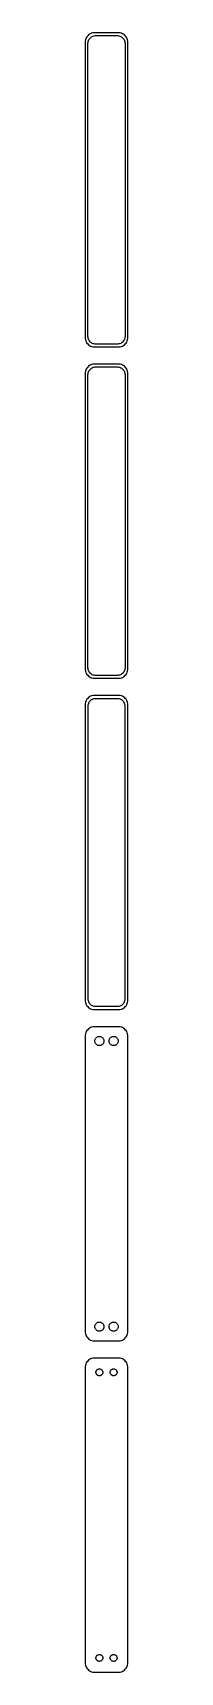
# Model space of a CAD drawing. Header units: metres. Extents: x -11 to 11, y 614 to 1474.
import ezdxf

# ---------------------------------------------------------------- set-up
doc = ezdxf.new("R2010")
doc.units = ezdxf.units.M

msp = doc.modelspace()

# ---------------------------------------------------------------- linework, layer by layer
for p, q in [((-10.2951, 1472.44), (-10.6315, 1471.91)), ((-9.89484, 1472.92), (-10.2951, 1472.44)), ((-9.43712, 1473.35), (-9.89484, 1472.92)), ((-8.92912, 1473.72), (-9.43712, 1473.35)), ((-8.37889, 1474.02), (-8.92912, 1473.72)), ((-7.79507, 1474.26), (-8.37889, 1474.02)), ((-8.29968, 1472.08), (-7.8933, 1472.38)), ((-7.8933, 1472.38), (-7.45311, 1472.62)), ((-7.1869, 1474.41), (-7.79507, 1474.26)), ((-7.45311, 1472.62), (-6.98605, 1472.8)), ((-6.56395, 1474.49), (-7.1869, 1474.41)), ((-6.98605, 1472.8), (-6.49951, 1472.93)), ((6.56395, 1474.49), (-6.56395, 1474.49)), ((-6.49951, 1472.93), (-6.00116, 1472.99)), ((-6.00116, 1472.99), (6.00116, 1472.99)), ((6.00116, 1472.99), (6.49951, 1472.93)), ((6.49951, 1472.93), (6.98605, 1472.8)), ((7.1869, 1474.41), (6.56395, 1474.49)), ((6.98605, 1472.8), (7.45311, 1472.62)), ((7.79507, 1474.26), (7.1869, 1474.41)), ((7.45311, 1472.62), (7.8933, 1472.38)), ((8.37889, 1474.02), (7.79507, 1474.26)), ((7.8933, 1472.38), (8.29968, 1472.08)), ((8.92912, 1473.72), (8.37889, 1474.02)), ((9.43712, 1473.35), (8.92912, 1473.72)), ((9.89484, 1472.92), (9.43712, 1473.35)), ((10.2951, 1472.44), (9.89484, 1472.92)), ((10.6315, 1471.91), (10.2951, 1472.44)), ((-11.2106, 1470.13), (-11.25, 1469.5)), ((-11.25, 1469.5), (-11.25, 1314.5)), ((-11.0929, 1470.74), (-11.2106, 1470.13)), ((-10.8989, 1471.34), (-11.0929, 1470.74)), ((-10.6315, 1471.91), (-10.8989, 1471.34)), ((-9.75, 1469), (-9.71844, 1469.5)), ((-9.75, 1315), (-9.75, 1469)), ((-9.71844, 1469.5), (-9.62433, 1469.99)), ((-9.62433, 1469.99), (-9.4691, 1470.47)), ((-9.4691, 1470.47), (-9.25522, 1470.93)), ((-9.25522, 1470.93), (-8.98605, 1471.35)), ((-8.98605, 1471.35), (-8.66586, 1471.74)), ((-8.66586, 1471.74), (-8.29968, 1472.08)), ((8.29968, 1472.08), (8.66586, 1471.74)), ((8.66586, 1471.74), (8.98605, 1471.35)), ((8.98605, 1471.35), (9.25522, 1470.93)), ((9.25522, 1470.93), (9.4691, 1470.47)), ((9.4691, 1470.47), (9.62433, 1469.99)), ((9.62433, 1469.99), (9.71844, 1469.5)), ((9.71844, 1469.5), (9.75, 1469)), ((9.75, 1469), (9.75, 1315)), ((10.8989, 1471.34), (10.6315, 1471.91)), ((11.0929, 1470.74), (10.8989, 1471.34)), ((11.2106, 1470.13), (11.0929, 1470.74)), ((11.25, 1469.5), (11.2106, 1470.13)), ((11.25, 1314.5), (11.25, 1469.5)), ((-11.25, 1314.5), (-11.2106, 1313.87)), ((-11.2106, 1313.87), (-11.0929, 1313.26)), ((-11.0929, 1313.26), (-10.8989, 1312.66)), ((-10.8989, 1312.66), (-10.6315, 1312.09)), ((-10.6315, 1312.09), (-10.2951, 1311.56)), ((-10.2951, 1311.56), (-9.89484, 1311.08)), ((-9.89484, 1311.08), (-9.43712, 1310.65)), ((-9.71844, 1314.5), (-9.75, 1315)), ((-9.62433, 1314.01), (-9.71844, 1314.5)), ((-9.4691, 1313.53), (-9.62433, 1314.01)), ((-9.25522, 1313.07), (-9.4691, 1313.53)), ((-9.43712, 1310.65), (-8.92912, 1310.28)), ((-8.98605, 1312.65), (-9.25522, 1313.07)), ((-8.66586, 1312.26), (-8.98605, 1312.65)), ((-8.92912, 1310.28), (-8.37889, 1309.98)), ((-8.29968, 1311.92), (-8.66586, 1312.26)), ((-8.37889, 1309.98), (-7.79507, 1309.74)), ((-7.8933, 1311.62), (-8.29968, 1311.92)), ((-7.45311, 1311.38), (-7.8933, 1311.62)), ((-7.79507, 1309.74), (-7.1869, 1309.59)), ((-6.98605, 1311.2), (-7.45311, 1311.38)), ((-7.1869, 1309.59), (-6.56395, 1309.51)), ((-6.49951, 1311.07), (-6.98605, 1311.2)), ((-6.56395, 1309.51), (6.56395, 1309.51)), ((-6.00116, 1311.01), (-6.49951, 1311.07)), ((6.00116, 1311.01), (-6.00116, 1311.01)), ((6.49951, 1311.07), (6.00116, 1311.01)), ((6.98605, 1311.2), (6.49951, 1311.07)), ((6.56395, 1309.51), (7.1869, 1309.59)), ((7.45311, 1311.38), (6.98605, 1311.2)), ((7.1869, 1309.59), (7.79507, 1309.74)), ((7.8933, 1311.62), (7.45311, 1311.38)), ((7.79507, 1309.74), (8.37889, 1309.98)), ((8.29968, 1311.92), (7.8933, 1311.62)), ((8.66586, 1312.26), (8.29968, 1311.92)), ((8.37889, 1309.98), (8.92912, 1310.28)), ((8.98605, 1312.65), (8.66586, 1312.26)), ((8.92912, 1310.28), (9.43712, 1310.65)), ((9.25522, 1313.07), (8.98605, 1312.65)), ((9.4691, 1313.53), (9.25522, 1313.07)), ((9.43712, 1310.65), (9.89484, 1311.08)), ((9.62433, 1314.01), (9.4691, 1313.53)), ((9.71844, 1314.5), (9.62433, 1314.01)), ((9.75, 1315), (9.71844, 1314.5)), ((9.89484, 1311.08), (10.2951, 1311.56)), ((10.2951, 1311.56), (10.6315, 1312.09)), ((10.6315, 1312.09), (10.8989, 1312.66)), ((10.8989, 1312.66), (11.0929, 1313.26)), ((11.0929, 1313.26), (11.2106, 1313.87)), ((11.2106, 1313.87), (11.25, 1314.5)), ((-7.79507, 1300.26), (-8.37889, 1300.02)), ((-7.1869, 1300.41), (-7.79507, 1300.26)), ((-6.56395, 1300.49), (-7.1869, 1300.41)), ((6.56395, 1300.49), (-6.56395, 1300.49)), ((7.1869, 1300.41), (6.56395, 1300.49)), ((7.79507, 1300.26), (7.1869, 1300.41)), ((8.37889, 1300.02), (7.79507, 1300.26)), ((-11.2106, 1296.13), (-11.25, 1295.5)), ((-11.25, 1295.5), (-11.25, 1140.5)), ((-11.0929, 1296.74), (-11.2106, 1296.13)), ((-10.8989, 1297.34), (-11.0929, 1296.74)), ((-10.6315, 1297.91), (-10.8989, 1297.34)), ((-10.2951, 1298.44), (-10.6315, 1297.91)), ((-9.89484, 1298.92), (-10.2951, 1298.44)), ((-9.43712, 1299.35), (-9.89484, 1298.92)), ((-9.75, 1295), (-9.71844, 1295.5)), ((-9.75, 1141), (-9.75, 1295)), ((-9.71844, 1295.5), (-9.62433, 1295.99)), ((-9.62433, 1295.99), (-9.4691, 1296.47)), ((-9.4691, 1296.47), (-9.25522, 1296.93)), ((-8.92912, 1299.72), (-9.43712, 1299.35)), ((-9.25522, 1296.93), (-8.98605, 1297.35)), ((-8.98605, 1297.35), (-8.66586, 1297.74)), ((-8.37889, 1300.02), (-8.92912, 1299.72)), ((-8.66586, 1297.74), (-8.29968, 1298.08)), ((-8.29968, 1298.08), (-7.8933, 1298.38)), ((-7.8933, 1298.38), (-7.45311, 1298.62)), ((-7.45311, 1298.62), (-6.98605, 1298.8)), ((-6.98605, 1298.8), (-6.49951, 1298.93)), ((-6.49951, 1298.93), (-6.00116, 1298.99)), ((-6.00116, 1298.99), (6.00116, 1298.99)), ((6.00116, 1298.99), (6.49951, 1298.93)), ((6.49951, 1298.93), (6.98605, 1298.8)), ((6.98605, 1298.8), (7.45311, 1298.62)), ((7.45311, 1298.62), (7.8933, 1298.38)), ((7.8933, 1298.38), (8.29968, 1298.08)), ((8.29968, 1298.08), (8.66586, 1297.74)), ((8.92912, 1299.72), (8.37889, 1300.02)), ((8.66586, 1297.74), (8.98605, 1297.35)), ((9.43712, 1299.35), (8.92912, 1299.72)), ((8.98605, 1297.35), (9.25522, 1296.93)), ((9.25522, 1296.93), (9.4691, 1296.47)), ((9.89484, 1298.92), (9.43712, 1299.35)), ((9.4691, 1296.47), (9.62433, 1295.99)), ((9.62433, 1295.99), (9.71844, 1295.5)), ((9.71844, 1295.5), (9.75, 1295)), ((9.75, 1295), (9.75, 1141)), ((10.2951, 1298.44), (9.89484, 1298.92)), ((10.6315, 1297.91), (10.2951, 1298.44)), ((10.8989, 1297.34), (10.6315, 1297.91)), ((11.0929, 1296.74), (10.8989, 1297.34)), ((11.2106, 1296.13), (11.0929, 1296.74)), ((11.25, 1295.5), (11.2106, 1296.13)), ((11.25, 1140.5), (11.25, 1295.5)), ((-11.25, 1140.5), (-11.2106, 1139.87)), ((-11.2106, 1139.87), (-11.0929, 1139.26)), ((-11.0929, 1139.26), (-10.8989, 1138.66)), ((-10.8989, 1138.66), (-10.6315, 1138.09)), ((-10.6315, 1138.09), (-10.2951, 1137.56)), ((-10.2951, 1137.56), (-9.89484, 1137.08)), ((-9.89484, 1137.08), (-9.43712, 1136.65)), ((-9.71844, 1140.5), (-9.75, 1141)), ((-9.62433, 1140.01), (-9.71844, 1140.5)), ((-9.4691, 1139.53), (-9.62433, 1140.01)), ((-9.25522, 1139.07), (-9.4691, 1139.53)), ((-9.43712, 1136.65), (-8.92912, 1136.28)), ((-8.98605, 1138.65), (-9.25522, 1139.07)), ((-8.66586, 1138.26), (-8.98605, 1138.65)), ((-8.29968, 1137.92), (-8.66586, 1138.26)), ((-7.8933, 1137.62), (-8.29968, 1137.92)), ((-7.45311, 1137.38), (-7.8933, 1137.62)), ((-6.98605, 1137.2), (-7.45311, 1137.38)), ((-6.49951, 1137.07), (-6.98605, 1137.2)), ((-6.00116, 1137.01), (-6.49951, 1137.07)), ((6.00116, 1137.01), (-6.00116, 1137.01)), ((6.49951, 1137.07), (6.00116, 1137.01)), ((6.98605, 1137.2), (6.49951, 1137.07)), ((7.45311, 1137.38), (6.98605, 1137.2)), ((7.8933, 1137.62), (7.45311, 1137.38)), ((8.29968, 1137.92), (7.8933, 1137.62)), ((8.66586, 1138.26), (8.29968, 1137.92)), ((8.98605, 1138.65), (8.66586, 1138.26)), ((8.92912, 1136.28), (9.43712, 1136.65)), ((9.25522, 1139.07), (8.98605, 1138.65)), ((9.4691, 1139.53), (9.25522, 1139.07)), ((9.43712, 1136.65), (9.89484, 1137.08)), ((9.62433, 1140.01), (9.4691, 1139.53)), ((9.71844, 1140.5), (9.62433, 1140.01)), ((9.75, 1141), (9.71844, 1140.5)), ((9.89484, 1137.08), (10.2951, 1137.56)), ((10.2951, 1137.56), (10.6315, 1138.09)), ((10.6315, 1138.09), (10.8989, 1138.66)), ((10.8989, 1138.66), (11.0929, 1139.26)), ((11.0929, 1139.26), (11.2106, 1139.87)), ((11.2106, 1139.87), (11.25, 1140.5)), ((-8.92912, 1136.28), (-8.37889, 1135.98)), ((-8.37889, 1135.98), (-7.79507, 1135.74)), ((-7.79507, 1135.74), (-7.1869, 1135.59)), ((-7.1869, 1135.59), (-6.56395, 1135.51)), ((-6.56395, 1135.51), (6.56395, 1135.51)), ((6.56395, 1135.51), (7.1869, 1135.59)), ((7.1869, 1135.59), (7.79507, 1135.74)), ((7.79507, 1135.74), (8.37889, 1135.98)), ((8.37889, 1135.98), (8.92912, 1136.28)), ((-11.2106, 1122.13), (-11.25, 1121.5)), ((-11.25, 1121.5), (-11.25, 966.5)), ((-11.0929, 1122.74), (-11.2106, 1122.13)), ((-10.8989, 1123.34), (-11.0929, 1122.74)), ((-10.6315, 1123.91), (-10.8989, 1123.34)), ((-10.2951, 1124.44), (-10.6315, 1123.91)), ((-9.89484, 1124.92), (-10.2951, 1124.44)), ((-9.43712, 1125.35), (-9.89484, 1124.92)), ((-9.62262, 1121), (-9.59209, 1121.49)), ((-9.62262, 967), (-9.62262, 1121)), ((-9.59209, 1121.49), (-9.50096, 1121.96)), ((-9.50096, 1121.96), (-9.35068, 1122.43)), ((-8.92912, 1125.72), (-9.43712, 1125.35)), ((-9.35068, 1122.43), (-9.1436, 1122.87)), ((-9.1436, 1122.87), (-8.88301, 1123.28)), ((-8.37889, 1126.02), (-8.92912, 1125.72)), ((-8.88301, 1123.28), (-8.57301, 1123.65)), ((-8.57301, 1123.65), (-8.21851, 1123.98)), ((-7.79507, 1126.26), (-8.37889, 1126.02)), ((-8.21851, 1123.98), (-7.82506, 1124.27)), ((-7.82506, 1124.27), (-7.39888, 1124.5)), ((-7.1869, 1126.41), (-7.79507, 1126.26)), ((-7.39888, 1124.5), (-6.9467, 1124.68)), ((-6.56395, 1126.49), (-7.1869, 1126.41)), ((-6.9467, 1124.68), (-6.47565, 1124.8)), ((6.56395, 1126.49), (-6.56395, 1126.49)), ((-6.47565, 1124.8), (-5.99316, 1124.86)), ((-5.99316, 1124.86), (5.99316, 1124.86)), ((5.99316, 1124.86), (6.47565, 1124.8)), ((6.47565, 1124.8), (6.9467, 1124.68)), ((7.1869, 1126.41), (6.56395, 1126.49)), ((6.9467, 1124.68), (7.39888, 1124.5)), ((7.79507, 1126.26), (7.1869, 1126.41)), ((7.39888, 1124.5), (7.82506, 1124.27)), ((8.37889, 1126.02), (7.79507, 1126.26)), ((7.82506, 1124.27), (8.21851, 1123.98)), ((8.21851, 1123.98), (8.57301, 1123.65)), ((8.92912, 1125.72), (8.37889, 1126.02)), ((8.57301, 1123.65), (8.88301, 1123.28)), ((8.88301, 1123.28), (9.1436, 1122.87)), ((9.43712, 1125.35), (8.92912, 1125.72)), ((9.1436, 1122.87), (9.35068, 1122.43)), ((9.35068, 1122.43), (9.50096, 1121.96)), ((9.89484, 1124.92), (9.43712, 1125.35)), ((9.50096, 1121.96), (9.59209, 1121.49)), ((9.59209, 1121.49), (9.62262, 1121)), ((9.62262, 1121), (9.62262, 967)), ((10.2951, 1124.44), (9.89484, 1124.92)), ((10.6315, 1123.91), (10.2951, 1124.44)), ((10.8989, 1123.34), (10.6315, 1123.91)), ((11.0929, 1122.74), (10.8989, 1123.34)), ((11.2106, 1122.13), (11.0929, 1122.74)), ((11.25, 1121.5), (11.2106, 1122.13)), ((11.25, 966.5), (11.25, 1121.5)), ((-11.25, 966.5), (-11.2106, 965.873)), ((-11.2106, 965.873), (-11.0929, 965.257)), ((-11.0929, 965.257), (-10.8989, 964.659)), ((-10.8989, 964.659), (-10.6315, 964.091)), ((-9.59209, 966.515), (-9.62262, 967)), ((-9.50096, 966.037), (-9.59209, 966.515)), ((-9.35068, 965.574), (-9.50096, 966.037)), ((-9.1436, 965.134), (-9.35068, 965.574)), ((-8.88301, 964.724), (-9.1436, 965.134)), ((-8.57301, 964.349), (-8.88301, 964.724)), ((-8.21851, 964.016), (-8.57301, 964.349)), ((8.57301, 964.349), (8.21851, 964.016)), ((8.88301, 964.724), (8.57301, 964.349)), ((9.1436, 965.134), (8.88301, 964.724)), ((9.35068, 965.574), (9.1436, 965.134)), ((9.50096, 966.037), (9.35068, 965.574)), ((9.59209, 966.515), (9.50096, 966.037)), ((9.62262, 967), (9.59209, 966.515)), ((10.6315, 964.091), (10.8989, 964.659)), ((10.8989, 964.659), (11.0929, 965.257)), ((11.0929, 965.257), (11.2106, 965.873)), ((11.2106, 965.873), (11.25, 966.5)), ((-10.6315, 964.091), (-10.2951, 963.561)), ((-10.2951, 963.561), (-9.89484, 963.077)), ((-9.89484, 963.077), (-9.43712, 962.647)), ((-9.43712, 962.647), (-8.92912, 962.278)), ((-8.92912, 962.278), (-8.37889, 961.976)), ((-8.37889, 961.976), (-7.79507, 961.745)), ((-7.82506, 963.73), (-8.21851, 964.016)), ((-7.39888, 963.496), (-7.82506, 963.73)), ((-7.79507, 961.745), (-7.1869, 961.589)), ((-6.9467, 963.317), (-7.39888, 963.496)), ((-7.1869, 961.589), (-6.56395, 961.51)), ((-6.47565, 963.196), (-6.9467, 963.317)), ((-6.56395, 961.51), (6.56395, 961.51)), ((-5.99316, 963.135), (-6.47565, 963.196)), ((5.99316, 963.135), (-5.99316, 963.135)), ((6.47565, 963.196), (5.99316, 963.135)), ((6.9467, 963.317), (6.47565, 963.196)), ((6.56395, 961.51), (7.1869, 961.589)), ((7.39888, 963.496), (6.9467, 963.317)), ((7.1869, 961.589), (7.79507, 961.745)), ((7.82506, 963.73), (7.39888, 963.496)), ((7.79507, 961.745), (8.37889, 961.976)), ((8.21851, 964.016), (7.82506, 963.73)), ((8.37889, 961.976), (8.92912, 962.278)), ((8.92912, 962.278), (9.43712, 962.647)), ((9.43712, 962.647), (9.89484, 963.077)), ((9.89484, 963.077), (10.2951, 963.561)), ((10.2951, 963.561), (10.6315, 964.091)), ((-11.2106, 948.127), (-11.25, 947.5)), ((-11.25, 947.5), (-11.25, 792.5)), ((-11.0929, 948.743), (-11.2106, 948.127)), ((-10.8989, 949.341), (-11.0929, 948.743)), ((-10.6315, 949.909), (-10.8989, 949.341)), ((-10.2951, 950.439), (-10.6315, 949.909)), ((-9.89484, 950.923), (-10.2951, 950.439)), ((-9.43712, 951.353), (-9.89484, 950.923)), ((-8.92912, 951.722), (-9.43712, 951.353)), ((-8.37889, 952.024), (-8.92912, 951.722)), ((-7.79507, 952.255), (-8.37889, 952.024)), ((-7.1869, 952.411), (-7.79507, 952.255)), ((-6.56395, 952.49), (-7.1869, 952.411)), ((6.56395, 952.49), (-6.56395, 952.49)), ((-5.03598, 947.026), (-4.77187, 947.172)), ((-4.77187, 947.172), (-4.49164, 947.283)), ((-4.49164, 947.283), (-4.19971, 947.357)), ((-4.19971, 947.357), (-3.9007, 947.395)), ((-3.9007, 947.395), (-3.59929, 947.395)), ((-3.59929, 947.395), (-3.30028, 947.357)), ((-3.30028, 947.357), (-3.00835, 947.283)), ((-3.00835, 947.283), (-2.72812, 947.172)), ((-2.72812, 947.172), (-2.464, 947.026)), ((2.464, 947.026), (2.72812, 947.172)), ((2.72812, 947.172), (3.00835, 947.283)), ((3.00835, 947.283), (3.30028, 947.357)), ((3.30028, 947.357), (3.59929, 947.395)), ((3.59929, 947.395), (3.9007, 947.395)), ((3.9007, 947.395), (4.19971, 947.357)), ((4.19971, 947.357), (4.49164, 947.283)), ((4.49164, 947.283), (4.77187, 947.172)), ((4.77187, 947.172), (5.03598, 947.026)), ((7.1869, 952.411), (6.56395, 952.49)), ((7.79507, 952.255), (7.1869, 952.411)), ((8.37889, 952.024), (7.79507, 952.255)), ((8.92912, 951.722), (8.37889, 952.024)), ((9.43712, 951.353), (8.92912, 951.722)), ((9.89484, 950.923), (9.43712, 951.353)), ((10.2951, 950.439), (9.89484, 950.923)), ((10.6315, 949.909), (10.2951, 950.439)), ((10.8989, 949.341), (10.6315, 949.909)), ((11.0929, 948.743), (10.8989, 949.341)), ((11.2106, 948.127), (11.0929, 948.743)), ((11.25, 947.5), (11.2106, 948.127)), ((11.25, 792.5), (11.25, 947.5)), ((-6.14999, 945), (-6.13107, 945.301)), ((-6.13107, 944.699), (-6.14999, 945)), ((-6.13107, 945.301), (-6.07458, 945.597)), ((-6.07458, 944.403), (-6.13107, 944.699)), ((-6.07458, 945.597), (-5.98146, 945.883)), ((-5.98146, 944.117), (-6.07458, 944.403)), ((-5.98146, 945.883), (-5.85313, 946.156)), ((-5.85313, 943.844), (-5.98146, 944.117)), ((-5.85313, 946.156), (-5.69164, 946.411)), ((-5.69164, 943.589), (-5.85313, 943.844)), ((-5.69164, 946.411), (-5.49951, 946.643)), ((-5.49951, 943.357), (-5.69164, 943.589)), ((-5.49951, 946.643), (-5.27982, 946.849)), ((-5.27982, 943.151), (-5.49951, 943.357)), ((-5.27982, 946.849), (-5.03598, 947.026)), ((-5.03598, 942.974), (-5.27982, 943.151)), ((-4.77187, 942.828), (-5.03598, 942.974)), ((-4.49164, 942.717), (-4.77187, 942.828)), ((-4.19971, 942.643), (-4.49164, 942.717)), ((-3.9007, 942.605), (-4.19971, 942.643)), ((-3.59929, 942.605), (-3.9007, 942.605)), ((-3.30028, 942.643), (-3.59929, 942.605)), ((-3.00835, 942.717), (-3.30028, 942.643)), ((-2.72812, 942.828), (-3.00835, 942.717)), ((-2.464, 942.974), (-2.72812, 942.828)), ((-2.464, 947.026), (-2.22017, 946.849)), ((-2.22017, 943.151), (-2.464, 942.974)), ((-2.22017, 946.849), (-2.00047, 946.643)), ((-2.00047, 943.357), (-2.22017, 943.151)), ((-2.00047, 946.643), (-1.80835, 946.411)), ((-1.80835, 943.589), (-2.00047, 943.357)), ((-1.80835, 946.411), (-1.64685, 946.156)), ((-1.64685, 943.844), (-1.80835, 943.589)), ((-1.64685, 946.156), (-1.51852, 945.883)), ((-1.51852, 944.117), (-1.64685, 943.844)), ((-1.51852, 945.883), (-1.4254, 945.597)), ((-1.4254, 944.403), (-1.51852, 944.117)), ((-1.4254, 945.597), (-1.36891, 945.301)), ((-1.36891, 944.699), (-1.4254, 944.403)), ((-1.36891, 945.301), (-1.34999, 945)), ((-1.34999, 945), (-1.36891, 944.699)), ((1.34999, 945), (1.36891, 945.301)), ((1.36891, 944.699), (1.34999, 945)), ((1.36891, 945.301), (1.4254, 945.597)), ((1.4254, 944.403), (1.36891, 944.699)), ((1.4254, 945.597), (1.51852, 945.883)), ((1.51852, 944.117), (1.4254, 944.403)), ((1.51852, 945.883), (1.64685, 946.156)), ((1.64685, 943.844), (1.51852, 944.117)), ((1.64685, 946.156), (1.80835, 946.411)), ((1.80835, 943.589), (1.64685, 943.844)), ((1.80835, 946.411), (2.00047, 946.643)), ((2.00047, 943.357), (1.80835, 943.589)), ((2.00047, 946.643), (2.22017, 946.849)), ((2.22017, 943.151), (2.00047, 943.357)), ((2.22017, 946.849), (2.464, 947.026)), ((2.464, 942.974), (2.22017, 943.151)), ((2.72812, 942.828), (2.464, 942.974)), ((3.00835, 942.717), (2.72812, 942.828)), ((3.30028, 942.643), (3.00835, 942.717)), ((3.59929, 942.605), (3.30028, 942.643)), ((3.9007, 942.605), (3.59929, 942.605)), ((4.19971, 942.643), (3.9007, 942.605)), ((4.49164, 942.717), (4.19971, 942.643)), ((4.77187, 942.828), (4.49164, 942.717)), ((5.03598, 942.974), (4.77187, 942.828)), ((5.03598, 947.026), (5.27982, 946.849)), ((5.27982, 943.151), (5.03598, 942.974)), ((5.27982, 946.849), (5.49951, 946.643)), ((5.49951, 943.357), (5.27982, 943.151)), ((5.49951, 946.643), (5.69164, 946.411)), ((5.69164, 943.589), (5.49951, 943.357)), ((5.69164, 946.411), (5.85313, 946.156)), ((5.85313, 943.844), (5.69164, 943.589)), ((5.85313, 946.156), (5.98146, 945.883)), ((5.98146, 944.117), (5.85313, 943.844)), ((5.98146, 945.883), (6.07458, 945.597)), ((6.07458, 944.403), (5.98146, 944.117)), ((6.07458, 945.597), (6.13107, 945.301)), ((6.13107, 944.699), (6.07458, 944.403)), ((6.13107, 945.301), (6.14999, 945)), ((6.14999, 945), (6.13107, 944.699)), ((-11.25, 792.5), (-11.2106, 791.873)), ((-6.14999, 795), (-6.13107, 795.301)), ((-6.13107, 794.699), (-6.14999, 795)), ((-6.13107, 795.301), (-6.07458, 795.597)), ((-6.07458, 794.403), (-6.13107, 794.699)), ((-6.07458, 795.597), (-5.98146, 795.883)), ((-5.98146, 794.117), (-6.07458, 794.403)), ((-5.98146, 795.883), (-5.85313, 796.156)), ((-5.85313, 793.844), (-5.98146, 794.117)), ((-5.85313, 796.156), (-5.69164, 796.411)), ((-5.69164, 793.589), (-5.85313, 793.844)), ((-5.69164, 796.411), (-5.49951, 796.643)), ((-5.49951, 793.357), (-5.69164, 793.589)), ((-5.49951, 796.643), (-5.27982, 796.849)), ((-5.27982, 793.151), (-5.49951, 793.357)), ((-5.27982, 796.849), (-5.03598, 797.026)), ((-5.03598, 792.974), (-5.27982, 793.151)), ((-5.03598, 797.026), (-4.77187, 797.172)), ((-4.77187, 792.828), (-5.03598, 792.974)), ((-4.77187, 797.172), (-4.49164, 797.283)), ((-4.49164, 792.717), (-4.77187, 792.828)), ((-4.49164, 797.283), (-4.19971, 797.357)), ((-4.19971, 792.643), (-4.49164, 792.717)), ((-4.19971, 797.357), (-3.9007, 797.395)), ((-3.9007, 792.605), (-4.19971, 792.643)), ((-3.9007, 797.395), (-3.59929, 797.395)), ((-3.59929, 792.605), (-3.9007, 792.605)), ((-3.59929, 797.395), (-3.30028, 797.357)), ((-3.30028, 792.643), (-3.59929, 792.605)), ((-3.30028, 797.357), (-3.00835, 797.283)), ((-3.00835, 792.717), (-3.30028, 792.643)), ((-3.00835, 797.283), (-2.72812, 797.172)), ((-2.72812, 792.828), (-3.00835, 792.717)), ((-2.72812, 797.172), (-2.464, 797.026)), ((-2.464, 792.974), (-2.72812, 792.828)), ((-2.464, 797.026), (-2.22017, 796.849)), ((-2.22017, 793.151), (-2.464, 792.974)), ((-2.22017, 796.849), (-2.00047, 796.643)), ((-2.00047, 793.357), (-2.22017, 793.151)), ((-2.00047, 796.643), (-1.80835, 796.411)), ((-1.80835, 793.589), (-2.00047, 793.357)), ((-1.80835, 796.411), (-1.64685, 796.156)), ((-1.64685, 793.844), (-1.80835, 793.589)), ((-1.64685, 796.156), (-1.51852, 795.883)), ((-1.51852, 794.117), (-1.64685, 793.844)), ((-1.51852, 795.883), (-1.4254, 795.597)), ((-1.4254, 794.403), (-1.51852, 794.117)), ((-1.4254, 795.597), (-1.36891, 795.301)), ((-1.36891, 794.699), (-1.4254, 794.403)), ((-1.36891, 795.301), (-1.34999, 795)), ((-1.34999, 795), (-1.36891, 794.699)), ((1.34999, 795), (1.36891, 795.301)), ((1.36891, 794.699), (1.34999, 795)), ((1.36891, 795.301), (1.4254, 795.597)), ((1.4254, 794.403), (1.36891, 794.699)), ((1.4254, 795.597), (1.51852, 795.883)), ((1.51852, 794.117), (1.4254, 794.403)), ((1.51852, 795.883), (1.64685, 796.156)), ((1.64685, 793.844), (1.51852, 794.117)), ((1.64685, 796.156), (1.80835, 796.411)), ((1.80835, 793.589), (1.64685, 793.844)), ((1.80835, 796.411), (2.00047, 796.643)), ((2.00047, 793.357), (1.80835, 793.589)), ((2.00047, 796.643), (2.22017, 796.849)), ((2.22017, 793.151), (2.00047, 793.357)), ((2.22017, 796.849), (2.464, 797.026)), ((2.464, 792.974), (2.22017, 793.151)), ((2.464, 797.026), (2.72812, 797.172)), ((2.72812, 792.828), (2.464, 792.974)), ((2.72812, 797.172), (3.00835, 797.283)), ((3.00835, 792.717), (2.72812, 792.828)), ((3.00835, 797.283), (3.30028, 797.357)), ((3.30028, 792.643), (3.00835, 792.717)), ((3.30028, 797.357), (3.59929, 797.395)), ((3.59929, 792.605), (3.30028, 792.643)), ((3.59929, 797.395), (3.9007, 797.395)), ((3.9007, 792.605), (3.59929, 792.605)), ((3.9007, 797.395), (4.19971, 797.357)), ((4.19971, 792.643), (3.9007, 792.605)), ((4.19971, 797.357), (4.49164, 797.283)), ((4.49164, 792.717), (4.19971, 792.643)), ((4.49164, 797.283), (4.77187, 797.172)), ((4.77187, 792.828), (4.49164, 792.717)), ((4.77187, 797.172), (5.03598, 797.026)), ((5.03598, 792.974), (4.77187, 792.828)), ((5.03598, 797.026), (5.27982, 796.849)), ((5.27982, 793.151), (5.03598, 792.974)), ((5.27982, 796.849), (5.49951, 796.643)), ((5.49951, 793.357), (5.27982, 793.151)), ((5.49951, 796.643), (5.69164, 796.411)), ((5.69164, 793.589), (5.49951, 793.357)), ((5.69164, 796.411), (5.85313, 796.156)), ((5.85313, 793.844), (5.69164, 793.589)), ((5.85313, 796.156), (5.98146, 795.883)), ((5.98146, 794.117), (5.85313, 793.844)), ((5.98146, 795.883), (6.07458, 795.597)), ((6.07458, 794.403), (5.98146, 794.117)), ((6.07458, 795.597), (6.13107, 795.301)), ((6.13107, 794.699), (6.07458, 794.403)), ((6.13107, 795.301), (6.14999, 795)), ((6.14999, 795), (6.13107, 794.699)), ((11.2106, 791.873), (11.25, 792.5)), ((-11.2106, 791.873), (-11.0929, 791.257)), ((-11.0929, 791.257), (-10.8989, 790.659)), ((-10.8989, 790.659), (-10.6315, 790.091)), ((-10.6315, 790.091), (-10.2951, 789.561)), ((-10.2951, 789.561), (-9.89484, 789.077)), ((-9.89484, 789.077), (-9.43712, 788.647)), ((-9.43712, 788.647), (-8.92912, 788.278)), ((-8.92912, 788.278), (-8.37889, 787.976)), ((-8.37889, 787.976), (-7.79507, 787.745)), ((-7.79507, 787.745), (-7.1869, 787.589)), ((-7.1869, 787.589), (-6.56395, 787.51)), ((-6.56395, 787.51), (6.56395, 787.51)), ((6.56395, 787.51), (7.1869, 787.589)), ((7.1869, 787.589), (7.79507, 787.745)), ((7.79507, 787.745), (8.37889, 787.976)), ((8.37889, 787.976), (8.92912, 788.278)), ((8.92912, 788.278), (9.43712, 788.647)), ((9.43712, 788.647), (9.89484, 789.077)), ((9.89484, 789.077), (10.2951, 789.561)), ((10.2951, 789.561), (10.6315, 790.091)), ((10.6315, 790.091), (10.8989, 790.659)), ((10.8989, 790.659), (11.0929, 791.257)), ((11.0929, 791.257), (11.2106, 791.873)), ((-10.8989, 775.341), (-11.0929, 774.743)), ((-10.6315, 775.909), (-10.8989, 775.341)), ((-10.2951, 776.439), (-10.6315, 775.909)), ((-9.89484, 776.923), (-10.2951, 776.439)), ((-9.43712, 777.353), (-9.89484, 776.923)), ((-8.92912, 777.722), (-9.43712, 777.353)), ((-8.37889, 778.024), (-8.92912, 777.722)), ((-7.79507, 778.255), (-8.37889, 778.024)), ((-7.1869, 778.411), (-7.79507, 778.255)), ((-6.56395, 778.49), (-7.1869, 778.411)), ((6.56395, 778.49), (-6.56395, 778.49)), ((7.1869, 778.411), (6.56395, 778.49)), ((7.79507, 778.255), (7.1869, 778.411)), ((8.37889, 778.024), (7.79507, 778.255)), ((8.92912, 777.722), (8.37889, 778.024)), ((9.43712, 777.353), (8.92912, 777.722)), ((9.89484, 776.923), (9.43712, 777.353)), ((10.2951, 776.439), (9.89484, 776.923)), ((10.6315, 775.909), (10.2951, 776.439)), ((10.8989, 775.341), (10.6315, 775.909)), ((11.0929, 774.743), (10.8989, 775.341)), ((-11.2106, 774.127), (-11.25, 773.5)), ((-11.25, 773.5), (-11.25, 618.5)), ((-11.0929, 774.743), (-11.2106, 774.127)), ((-5.54999, 771), (-5.5358, 771.226)), ((-5.5358, 770.774), (-5.54999, 771)), ((-5.5358, 771.226), (-5.49344, 771.448)), ((-5.49344, 770.552), (-5.5358, 770.774)), ((-5.49344, 771.448), (-5.42358, 771.663)), ((-5.42358, 770.337), (-5.49344, 770.552)), ((-5.42358, 771.663), (-5.32735, 771.867)), ((-5.32735, 770.133), (-5.42358, 770.337)), ((-5.32735, 771.867), (-5.20622, 772.058)), ((-5.20622, 769.942), (-5.32735, 770.133)), ((-5.20622, 772.058), (-5.06213, 772.232)), ((-5.06213, 769.768), (-5.20622, 769.942)), ((-5.06213, 772.232), (-4.89735, 772.387)), ((-4.89735, 769.613), (-5.06213, 769.768)), ((-4.89735, 772.387), (-4.71448, 772.52)), ((-4.71448, 769.48), (-4.89735, 769.613)), ((-4.71448, 772.52), (-4.51639, 772.629)), ((-4.51639, 769.371), (-4.71448, 769.48)), ((-4.51639, 772.629), (-4.30623, 772.712)), ((-4.30623, 769.288), (-4.51639, 769.371)), ((-4.30623, 772.712), (-4.08728, 772.768)), ((-4.08728, 769.232), (-4.30623, 769.288)), ((-4.08728, 772.768), (-3.86302, 772.796)), ((-3.86302, 769.204), (-4.08728, 769.232)), ((-3.86302, 772.796), (-3.63696, 772.796)), ((-3.63696, 769.204), (-3.86302, 769.204)), ((-3.63696, 772.796), (-3.4127, 772.768)), ((-3.4127, 769.232), (-3.63696, 769.204)), ((-3.4127, 772.768), (-3.19376, 772.712)), ((-3.19376, 769.288), (-3.4127, 769.232)), ((-3.19376, 772.712), (-2.9836, 772.629)), ((-2.9836, 769.371), (-3.19376, 769.288)), ((-2.9836, 772.629), (-2.78551, 772.52)), ((-2.78551, 769.48), (-2.9836, 769.371)), ((-2.78551, 772.52), (-2.60263, 772.387)), ((-2.60263, 769.613), (-2.78551, 769.48)), ((-2.60263, 772.387), (-2.43785, 772.232)), ((-2.43785, 769.768), (-2.60263, 769.613)), ((-2.43785, 772.232), (-2.29376, 772.058)), ((-2.29376, 769.942), (-2.43785, 769.768)), ((-2.29376, 772.058), (-2.17264, 771.867)), ((-2.17264, 770.133), (-2.29376, 769.942)), ((-2.17264, 771.867), (-2.0764, 771.663)), ((-2.0764, 770.337), (-2.17264, 770.133)), ((-2.0764, 771.663), (-2.00655, 771.448)), ((-2.00655, 770.552), (-2.0764, 770.337)), ((-2.00655, 771.448), (-1.96419, 771.226)), ((-1.96419, 770.774), (-2.00655, 770.552)), ((-1.96419, 771.226), (-1.95, 771)), ((-1.95, 771), (-1.96419, 770.774)), ((1.95, 771), (1.96419, 771.226)), ((1.96419, 770.774), (1.95, 771)), ((1.96419, 771.226), (2.00655, 771.448)), ((2.00655, 770.552), (1.96419, 770.774)), ((2.00655, 771.448), (2.0764, 771.663)), ((2.0764, 770.337), (2.00655, 770.552)), ((2.0764, 771.663), (2.17264, 771.867)), ((2.17264, 770.133), (2.0764, 770.337)), ((2.17264, 771.867), (2.29376, 772.058)), ((2.29376, 769.942), (2.17264, 770.133)), ((2.29376, 772.058), (2.43785, 772.232)), ((2.43785, 769.768), (2.29376, 769.942)), ((2.43785, 772.232), (2.60263, 772.387)), ((2.60263, 769.613), (2.43785, 769.768)), ((2.60263, 772.387), (2.78551, 772.52)), ((2.78551, 769.48), (2.60263, 769.613)), ((2.78551, 772.52), (2.9836, 772.629)), ((2.9836, 769.371), (2.78551, 769.48)), ((2.9836, 772.629), (3.19376, 772.712)), ((3.19376, 769.288), (2.9836, 769.371)), ((3.19376, 772.712), (3.4127, 772.768)), ((3.4127, 769.232), (3.19376, 769.288)), ((3.4127, 772.768), (3.63696, 772.796)), ((3.63696, 769.204), (3.4127, 769.232)), ((3.63696, 772.796), (3.86302, 772.796)), ((3.86302, 769.204), (3.63696, 769.204)), ((3.86302, 772.796), (4.08728, 772.768)), ((4.08728, 769.232), (3.86302, 769.204)), ((4.08728, 772.768), (4.30623, 772.712)), ((4.30623, 769.288), (4.08728, 769.232)), ((4.30623, 772.712), (4.51639, 772.629)), ((4.51639, 769.371), (4.30623, 769.288)), ((4.51639, 772.629), (4.71448, 772.52)), ((4.71448, 769.48), (4.51639, 769.371)), ((4.71448, 772.52), (4.89735, 772.387)), ((4.89735, 769.613), (4.71448, 769.48)), ((4.89735, 772.387), (5.06213, 772.232)), ((5.06213, 769.768), (4.89735, 769.613)), ((5.06213, 772.232), (5.20622, 772.058)), ((5.20622, 769.942), (5.06213, 769.768)), ((5.20622, 772.058), (5.32735, 771.867)), ((5.32735, 770.133), (5.20622, 769.942)), ((5.32735, 771.867), (5.42358, 771.663)), ((5.42358, 770.337), (5.32735, 770.133)), ((5.42358, 771.663), (5.49344, 771.448)), ((5.49344, 770.552), (5.42358, 770.337)), ((5.49344, 771.448), (5.5358, 771.226)), ((5.5358, 770.774), (5.49344, 770.552)), ((5.5358, 771.226), (5.54999, 771)), ((5.54999, 771), (5.5358, 770.774)), ((11.2106, 774.127), (11.0929, 774.743)), ((11.25, 773.5), (11.2106, 774.127)), ((11.25, 618.5), (11.25, 773.5)), ((-5.54999, 621), (-5.5358, 621.226)), ((-5.5358, 620.774), (-5.54999, 621)), ((-5.5358, 621.226), (-5.49344, 621.448)), ((-5.49344, 620.552), (-5.5358, 620.774)), ((-5.49344, 621.448), (-5.42358, 621.663)), ((-5.42358, 620.337), (-5.49344, 620.552)), ((-5.42358, 621.663), (-5.32735, 621.867)), ((-5.32735, 620.133), (-5.42358, 620.337)), ((-5.32735, 621.867), (-5.20622, 622.058)), ((-5.20622, 619.942), (-5.32735, 620.133)), ((-5.20622, 622.058), (-5.06213, 622.232)), ((-5.06213, 619.768), (-5.20622, 619.942)), ((-5.06213, 622.232), (-4.89735, 622.387)), ((-4.89735, 622.387), (-4.71448, 622.52)), ((-4.71448, 622.52), (-4.51639, 622.629)), ((-4.51639, 622.629), (-4.30623, 622.712)), ((-4.30623, 622.712), (-4.08728, 622.768)), ((-4.08728, 622.768), (-3.86302, 622.796)), ((-3.86302, 622.796), (-3.63696, 622.796)), ((-3.63696, 622.796), (-3.4127, 622.768)), ((-3.4127, 622.768), (-3.19376, 622.712)), ((-3.19376, 622.712), (-2.9836, 622.629)), ((-2.9836, 622.629), (-2.78551, 622.52)), ((-2.78551, 622.52), (-2.60263, 622.387)), ((-2.60263, 622.387), (-2.43785, 622.232)), ((-2.43785, 622.232), (-2.29376, 622.058)), ((-2.29376, 619.942), (-2.43785, 619.768)), ((-2.29376, 622.058), (-2.17264, 621.867)), ((-2.17264, 620.133), (-2.29376, 619.942)), ((-2.17264, 621.867), (-2.0764, 621.663)), ((-2.0764, 620.337), (-2.17264, 620.133)), ((-2.0764, 621.663), (-2.00655, 621.448)), ((-2.00655, 620.552), (-2.0764, 620.337)), ((-2.00655, 621.448), (-1.96419, 621.226)), ((-1.96419, 620.774), (-2.00655, 620.552)), ((-1.96419, 621.226), (-1.95, 621)), ((-1.95, 621), (-1.96419, 620.774)), ((1.95, 621), (1.96419, 621.226)), ((1.96419, 620.774), (1.95, 621)), ((1.96419, 621.226), (2.00655, 621.448)), ((2.00655, 620.552), (1.96419, 620.774)), ((2.00655, 621.448), (2.0764, 621.663)), ((2.0764, 620.337), (2.00655, 620.552)), ((2.0764, 621.663), (2.17264, 621.867)), ((2.17264, 620.133), (2.0764, 620.337)), ((2.17264, 621.867), (2.29376, 622.058)), ((2.29376, 619.942), (2.17264, 620.133)), ((2.29376, 622.058), (2.43785, 622.232)), ((2.43785, 619.768), (2.29376, 619.942)), ((2.43785, 622.232), (2.60263, 622.387)), ((2.60263, 622.387), (2.78551, 622.52)), ((2.78551, 622.52), (2.9836, 622.629)), ((2.9836, 622.629), (3.19376, 622.712)), ((3.19376, 622.712), (3.4127, 622.768)), ((3.4127, 622.768), (3.63696, 622.796)), ((3.63696, 622.796), (3.86302, 622.796)), ((3.86302, 622.796), (4.08728, 622.768)), ((4.08728, 622.768), (4.30623, 622.712)), ((4.30623, 622.712), (4.51639, 622.629)), ((4.51639, 622.629), (4.71448, 622.52)), ((4.71448, 622.52), (4.89735, 622.387)), ((4.89735, 622.387), (5.06213, 622.232)), ((5.06213, 622.232), (5.20622, 622.058)), ((5.20622, 619.942), (5.06213, 619.768)), ((5.20622, 622.058), (5.32735, 621.867)), ((5.32735, 620.133), (5.20622, 619.942)), ((5.32735, 621.867), (5.42358, 621.663)), ((5.42358, 620.337), (5.32735, 620.133)), ((5.42358, 621.663), (5.49344, 621.448)), ((5.49344, 620.552), (5.42358, 620.337)), ((5.49344, 621.448), (5.5358, 621.226)), ((5.5358, 620.774), (5.49344, 620.552)), ((5.5358, 621.226), (5.54999, 621)), ((5.54999, 621), (5.5358, 620.774)), ((-11.25, 618.5), (-11.2106, 617.873)), ((-11.2106, 617.873), (-11.0929, 617.257)), ((-11.0929, 617.257), (-10.8989, 616.659)), ((-10.8989, 616.659), (-10.6315, 616.091)), ((-10.6315, 616.091), (-10.2951, 615.561)), ((-10.2951, 615.561), (-9.89484, 615.077)), ((-9.89484, 615.077), (-9.43712, 614.647)), ((-9.43712, 614.647), (-8.92912, 614.278)), ((-8.92912, 614.278), (-8.37889, 613.976)), ((-8.37889, 613.976), (-7.79507, 613.745)), ((-7.79507, 613.745), (-7.1869, 613.589)), ((-7.1869, 613.589), (-6.56395, 613.51)), ((-6.56395, 613.51), (6.56395, 613.51)), ((-4.89735, 619.613), (-5.06213, 619.768)), ((-4.71448, 619.48), (-4.89735, 619.613)), ((-4.51639, 619.371), (-4.71448, 619.48)), ((-4.30623, 619.288), (-4.51639, 619.371)), ((-4.08728, 619.232), (-4.30623, 619.288)), ((-3.86302, 619.204), (-4.08728, 619.232)), ((-3.63696, 619.204), (-3.86302, 619.204)), ((-3.4127, 619.232), (-3.63696, 619.204)), ((-3.19376, 619.288), (-3.4127, 619.232)), ((-2.9836, 619.371), (-3.19376, 619.288)), ((-2.78551, 619.48), (-2.9836, 619.371)), ((-2.60263, 619.613), (-2.78551, 619.48)), ((-2.43785, 619.768), (-2.60263, 619.613)), ((2.60263, 619.613), (2.43785, 619.768)), ((2.78551, 619.48), (2.60263, 619.613)), ((2.9836, 619.371), (2.78551, 619.48)), ((3.19376, 619.288), (2.9836, 619.371)), ((3.4127, 619.232), (3.19376, 619.288)), ((3.63696, 619.204), (3.4127, 619.232)), ((3.86302, 619.204), (3.63696, 619.204)), ((4.08728, 619.232), (3.86302, 619.204)), ((4.30623, 619.288), (4.08728, 619.232)), ((4.51639, 619.371), (4.30623, 619.288)), ((4.71448, 619.48), (4.51639, 619.371)), ((4.89735, 619.613), (4.71448, 619.48)), ((5.06213, 619.768), (4.89735, 619.613)), ((6.56395, 613.51), (7.1869, 613.589)), ((7.1869, 613.589), (7.79507, 613.745)), ((7.79507, 613.745), (8.37889, 613.976)), ((8.37889, 613.976), (8.92912, 614.278)), ((8.92912, 614.278), (9.43712, 614.647)), ((9.43712, 614.647), (9.89484, 615.077)), ((9.89484, 615.077), (10.2951, 615.561)), ((10.2951, 615.561), (10.6315, 616.091)), ((10.6315, 616.091), (10.8989, 616.659)), ((10.8989, 616.659), (11.0929, 617.257)), ((11.0929, 617.257), (11.2106, 617.873)), ((11.2106, 617.873), (11.25, 618.5))]:
    msp.add_line(p, q)

doc.saveas('drawing.dxf')
